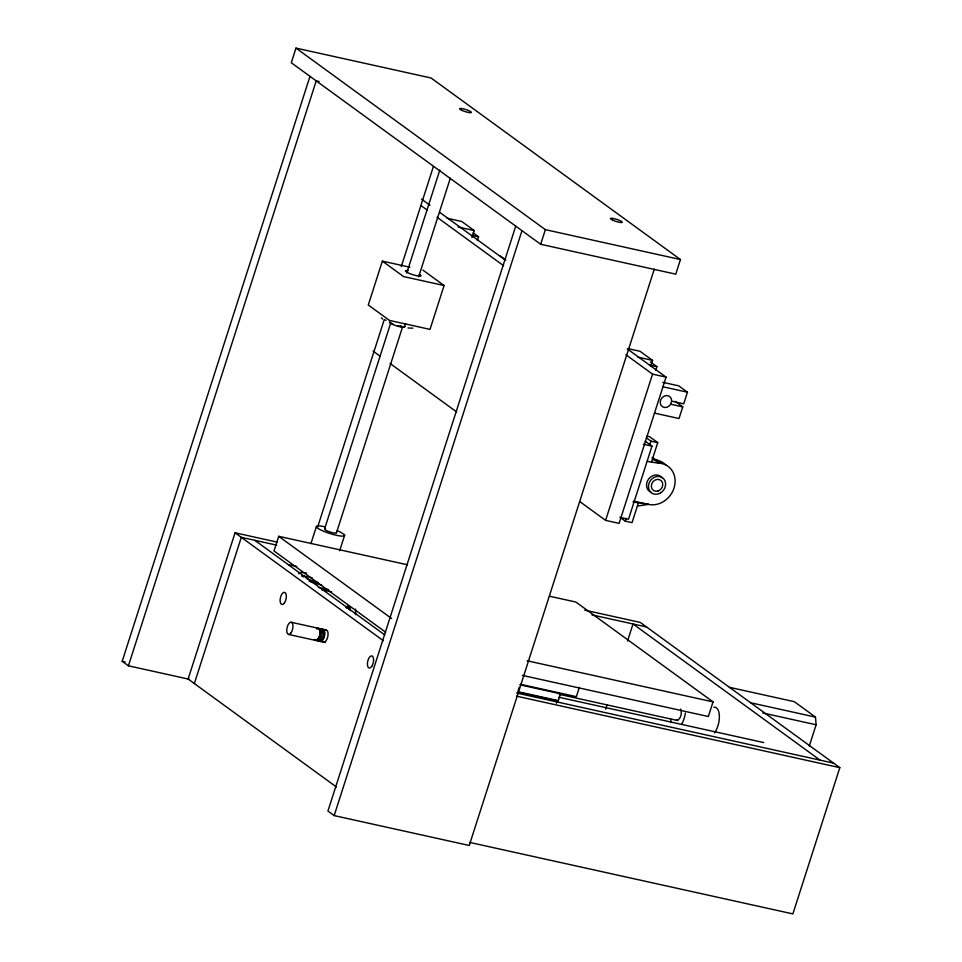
<?xml version="1.0" encoding="UTF-8"?>
<svg xmlns="http://www.w3.org/2000/svg" width="962" height="962" viewBox="0 0 962 962"><rect width="100%" height="100%" fill="white"/><g stroke="black" fill="none" stroke-linecap="round" stroke-linejoin="round"><path stroke-width="1.44" d="M355.459 614.718L355.663 611.892A6.241 2.886 -77.5 0 0 355.435 609.09M314.406 639.502L315.692 640.439C319.901 638.9 321.26 631.974 318.747 628.475L316.426 628.907M319.131 640.548L320.418 641.486C324.627 639.946 325.986 633.02 323.472 629.521L317.244 628.354M671.644 401.178L670.67 404.208A6.241 5.423 -53.9 0 1 661.303 405.651A6.241 5.423 -53.9 0 1 664.381 396.067A6.241 5.423 -53.9 0 1 671.644 401.178L683.717 403.848L687.457 392.207L678.727 385.846L662.794 382.323M295.983 48.1L291.282 62.722L540.68 244.276L675.757 274.158L680.447 259.536L431.06 77.982L295.983 48.1L545.382 229.653L680.447 259.536M189.418 679.304L128.415 665.812L122.186 661.279L309.992 76.335M128.415 665.812L316.221 80.88L319.131 81.517M277.489 542.171L235.065 532.792L188.119 679.016L336.459 787.012M194.348 683.561L241.306 537.325L276.803 545.177M407.515 564.802L278.703 536.315L274.002 550.937L385.678 632.226M409.86 267.208L382.359 261.123L368.278 305.002L389.478 320.43L430.002 329.389L444.083 285.522L422.883 270.094M310.954 543.554L316.366 526.671M317.676 526.935L384.259 319.564M401.25 266.642L433.393 166.534M324.663 528.739L390.74 322.967M406.794 272.943L439.826 170.058M336.52 532.623L402.585 326.852M418.65 276.828L450.3 178.235M405.579 323.472L404.353 327.308L402.982 326.671M339.658 550.745L344.624 535.281M348.388 608.249L349.038 606.192M471.957 237.59L474.218 230.555L461.748 221.476L447.089 218.242M477.392 240.5L478.571 236.832L473.112 232.864M515.74 226.118L327.934 811.062L334.175 815.596L469.252 845.478L654.292 269.12M334.175 815.596L521.981 230.664M540.68 244.276L545.382 229.653M518.037 690.908L519.203 687.253M650.733 365.993L652.537 360.365L640.067 351.286L628.342 348.701M627.32 348.917L666.053 377.128L619.107 523.364L605.603 520.37L652.549 374.134L625.913 354.75M655.711 370.31L656.89 366.654L650.348 361.88M556.337 703.222L557.226 700.408L519.6 692.087M517.64 692.135L558.164 701.094L560.509 693.782L519.985 684.824M636.375 501.707L638.311 503.114L632.046 522.643L625.288 521.151L626.19 518.362M649.627 445.346L650.973 441.161L646.272 437.734M645.189 441.185L651.983 446.14L628.511 519.252L619.865 517.34M647.402 461.279L651.454 462.169L657.731 442.652L649.494 436.664L646.789 436.063M579.352 687.361L576.358 696.668L520.322 684.271M675.108 401.322L682.743 406.878L679.004 418.53L654.388 413.083M605.675 709.162L607.046 704.905M627.549 641.017L633.02 623.977L820.069 760.136M549.518 596.212L575.865 602.044L713.034 701.899L708.345 716.522L522.426 675.396M809.27 746.079L816.113 724.771L815.487 717.099L794.287 701.671L729.461 687.325M584.704 610.124L640.295 622.426L839.814 767.664L792.868 913.9L469.564 842.387M637.373 506.048L648.532 504.401A21.837 18.987 -53.9 0 0 674.013 488.107A21.837 18.987 -53.9 0 0 661.676 463.456L652.056 457.467M412.854 328.174L407.96 327.982M651.454 462.169L661.676 463.456L652.392 459.247M403.727 326.852L405.182 326.539M458.104 226.996L474.218 230.555M471.813 235.341L478.571 236.832M444.083 285.522L403.559 276.563L382.359 261.123M637.878 357.13L652.537 360.365M650.132 365.151L656.89 366.654M652.549 374.134L666.053 377.128M662.842 386.76L687.457 392.207M670.67 404.208L682.743 406.878M650.973 441.161L657.731 442.652M643.337 444.228L651.983 446.14M654.617 459.68L657.323 460.281A21.837 18.987 -53.9 0 1 665.896 465.115M656.276 462.265L661.676 463.456M633.681 501.118L648.532 504.401L632.912 501.923M591.979 614.898L646.536 626.959M288.167 564.598L296.789 566.51M301.84 575.541L311.856 577.753A3.896 0.685 17.8 0 0 312.385 578.078M318.374 587.397L328.595 589.658M321.657 589.694L331.698 591.919M750.661 702.765L815.487 717.099M527.128 660.774L713.034 701.899M762.794 712.974L816.113 724.771M291.017 622.234L326.13 629.99M319.324 629.148L324.05 630.194M319.733 630.17L324.459 631.216M319.949 631.469L324.687 632.515M319.961 632.972L324.687 634.018M319.757 634.559L324.483 635.605M319.36 636.135L324.086 637.181M318.783 637.59L323.509 638.636M318.085 638.816L322.811 639.862M317.304 639.742L322.029 640.788M316.486 640.295L321.212 641.341M288.684 634.475L325.252 642.556M559.319 694.336L677.813 720.55M558.934 697.27L763.744 742.568M516.618 693.013L833.585 763.131M516.51 696.151L839.814 767.664M122.186 661.279L125.096 661.916M324.723 526.731L320.214 525.925A14.815 2.597 17.8 0 0 327.236 532.623A14.815 2.597 17.8 0 0 344.035 534.403L340.199 532.01A14.815 2.597 17.8 0 0 337.205 530.663M653.09 459.054L657.323 460.281M385.305 319.997L386.027 320.286M676.31 720.105L677.02 720.37C681.144 718.915 682.082 712.782 680.651 709.066M401.455 326.166L400.192 325.601M500.408 256.036L505.868 260.017M421.5 199.098L429.978 205.267M439.67 212.313L505.038 259.908M421.308 205.808L427.368 210.209M437.049 217.256L503.643 265.728M620.586 517.724L625.288 521.151M373.148 351.154L380.411 356.445M390.103 363.492L456.685 411.964M580.182 501.863L605.603 520.37M557.226 700.408L558.164 701.094M278.703 536.315L391.594 618.494M254.81 540.319L384.776 634.92M235.065 532.792L383.417 640.776M381.361 317.845L382.635 319.023M324.531 630.699A6.241 2.886 -77.5 0 1 327.862 636.363A6.241 2.886 -77.5 0 1 322.51 641.293M651.43 492.46A9.355 8.141 -53.9 0 1 648.58 479.076A9.355 8.141 -53.9 0 1 662.169 477.91M419.228 274.23A8.189 1.431 17.8 0 1 418.217 276.034A8.189 1.431 17.8 0 1 407.215 272.426A8.189 1.431 17.8 0 1 408.225 270.623M402.369 326.635A6.241 1.094 17.8 0 1 400.601 326.575M399.278 326.322A6.241 1.094 17.8 0 1 397.799 325.95M393.362 324.386A6.241 1.094 17.8 0 1 392.219 323.821M391.39 323.316A6.241 1.094 17.8 0 1 390.921 322.883M404.124 326.539A7.804 1.371 17.8 0 1 396.116 325.721A7.804 1.371 17.8 0 1 389.814 321.849M336.363 532.599A6.241 1.094 17.8 0 1 329.184 531.697A6.241 1.094 17.8 0 1 325.637 528.811M318.182 582.527A17.16 3.006 17.8 0 1 306.373 578.402M303.222 576.923A17.16 3.006 17.8 0 1 301.924 576.214M298.99 573.833A17.16 3.006 17.8 0 1 303.391 572.655M304.906 572.847A17.16 3.006 17.8 0 1 306.577 573.136M321.693 585.004A17.316 3.042 17.8 0 1 309.067 581.18M345.947 607.551A6.241 2.886 -77.5 0 1 350.264 610.69M346.885 608.525A4.052 1.876 -77.5 0 1 349.026 609.343M714.489 732.924A14.815 6.854 -77.5 0 0 717.195 727.945L718.373 724.338A14.815 6.854 -77.5 0 0 717.207 708.573L715.68 707.407A14.815 6.854 -77.5 0 0 713.888 707.226M685.353 713.07A14.815 6.854 -77.5 0 1 681.89 723.664M671.031 722.522A14.815 6.854 -77.5 0 1 670.779 719.143M659.92 493.302A9.355 8.141 -53.9 0 0 662.602 477.801A9.355 8.141 -53.9 0 0 648.604 484.896A9.355 8.141 -53.9 0 0 659.92 493.302M658.116 490.993A6.241 5.423 -53.9 0 0 661.375 480.868A6.241 5.423 -53.9 0 0 651.635 484.139A6.241 5.423 -53.9 0 0 658.116 490.993M612.938 220.262A6.241 1.094 17.8 0 0 622.294 222.342A6.241 1.094 17.8 0 0 613.876 218.578A6.241 1.094 17.8 0 0 612.938 220.262M462.049 110.426A6.241 1.094 17.8 0 0 471.404 112.494A6.241 1.094 17.8 0 0 462.987 108.742A6.241 1.094 17.8 0 0 462.049 110.426M371.729 666.462A6.241 2.886 -77.5 0 0 372.39 656.12A6.241 2.886 -77.5 0 0 367.412 663.323A6.241 2.886 -77.5 0 0 371.729 666.462M284.451 602.921A6.241 2.886 -77.5 0 0 285.101 592.568A6.241 2.886 -77.5 0 0 280.122 599.771A6.241 2.886 -77.5 0 0 284.451 602.921M291.065 632.852A6.241 2.886 -77.5 0 0 291.726 622.498A6.241 2.886 -77.5 0 0 286.748 629.701A6.241 2.886 -77.5 0 0 291.065 632.852"/></g></svg>
